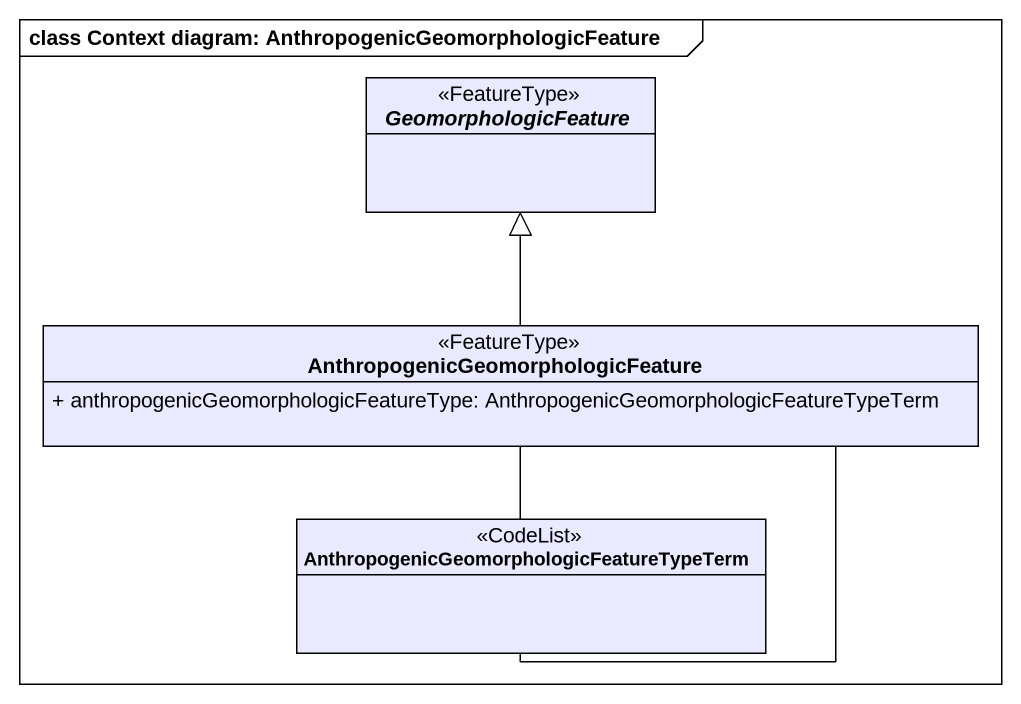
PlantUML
@startuml
mainframe class Context diagram: AnthropogenicGeomorphologicFeature
hide circle
hide empty members
skinparam classAttributeIconSize 0
abstract class GeomorphologicFeature <<FeatureType>> #E9E9FF
class "AnthropogenicGeomorphologicFeature" as AnthropogenicGeomorphologicF <<FeatureType>> #E9E9FF {
  + anthropogenicGeomorphologicFeatureType: AnthropogenicGeomorphologicFeatureTypeTerm
}
class "AnthropogenicGeomorphologicFeatureTypeTerm" as AnthropogenicGeomorphologicF_2 <<CodeList>> #E9E9FF
AnthropogenicGeomorphologicF -up-|> GeomorphologicFeature
@enduml
